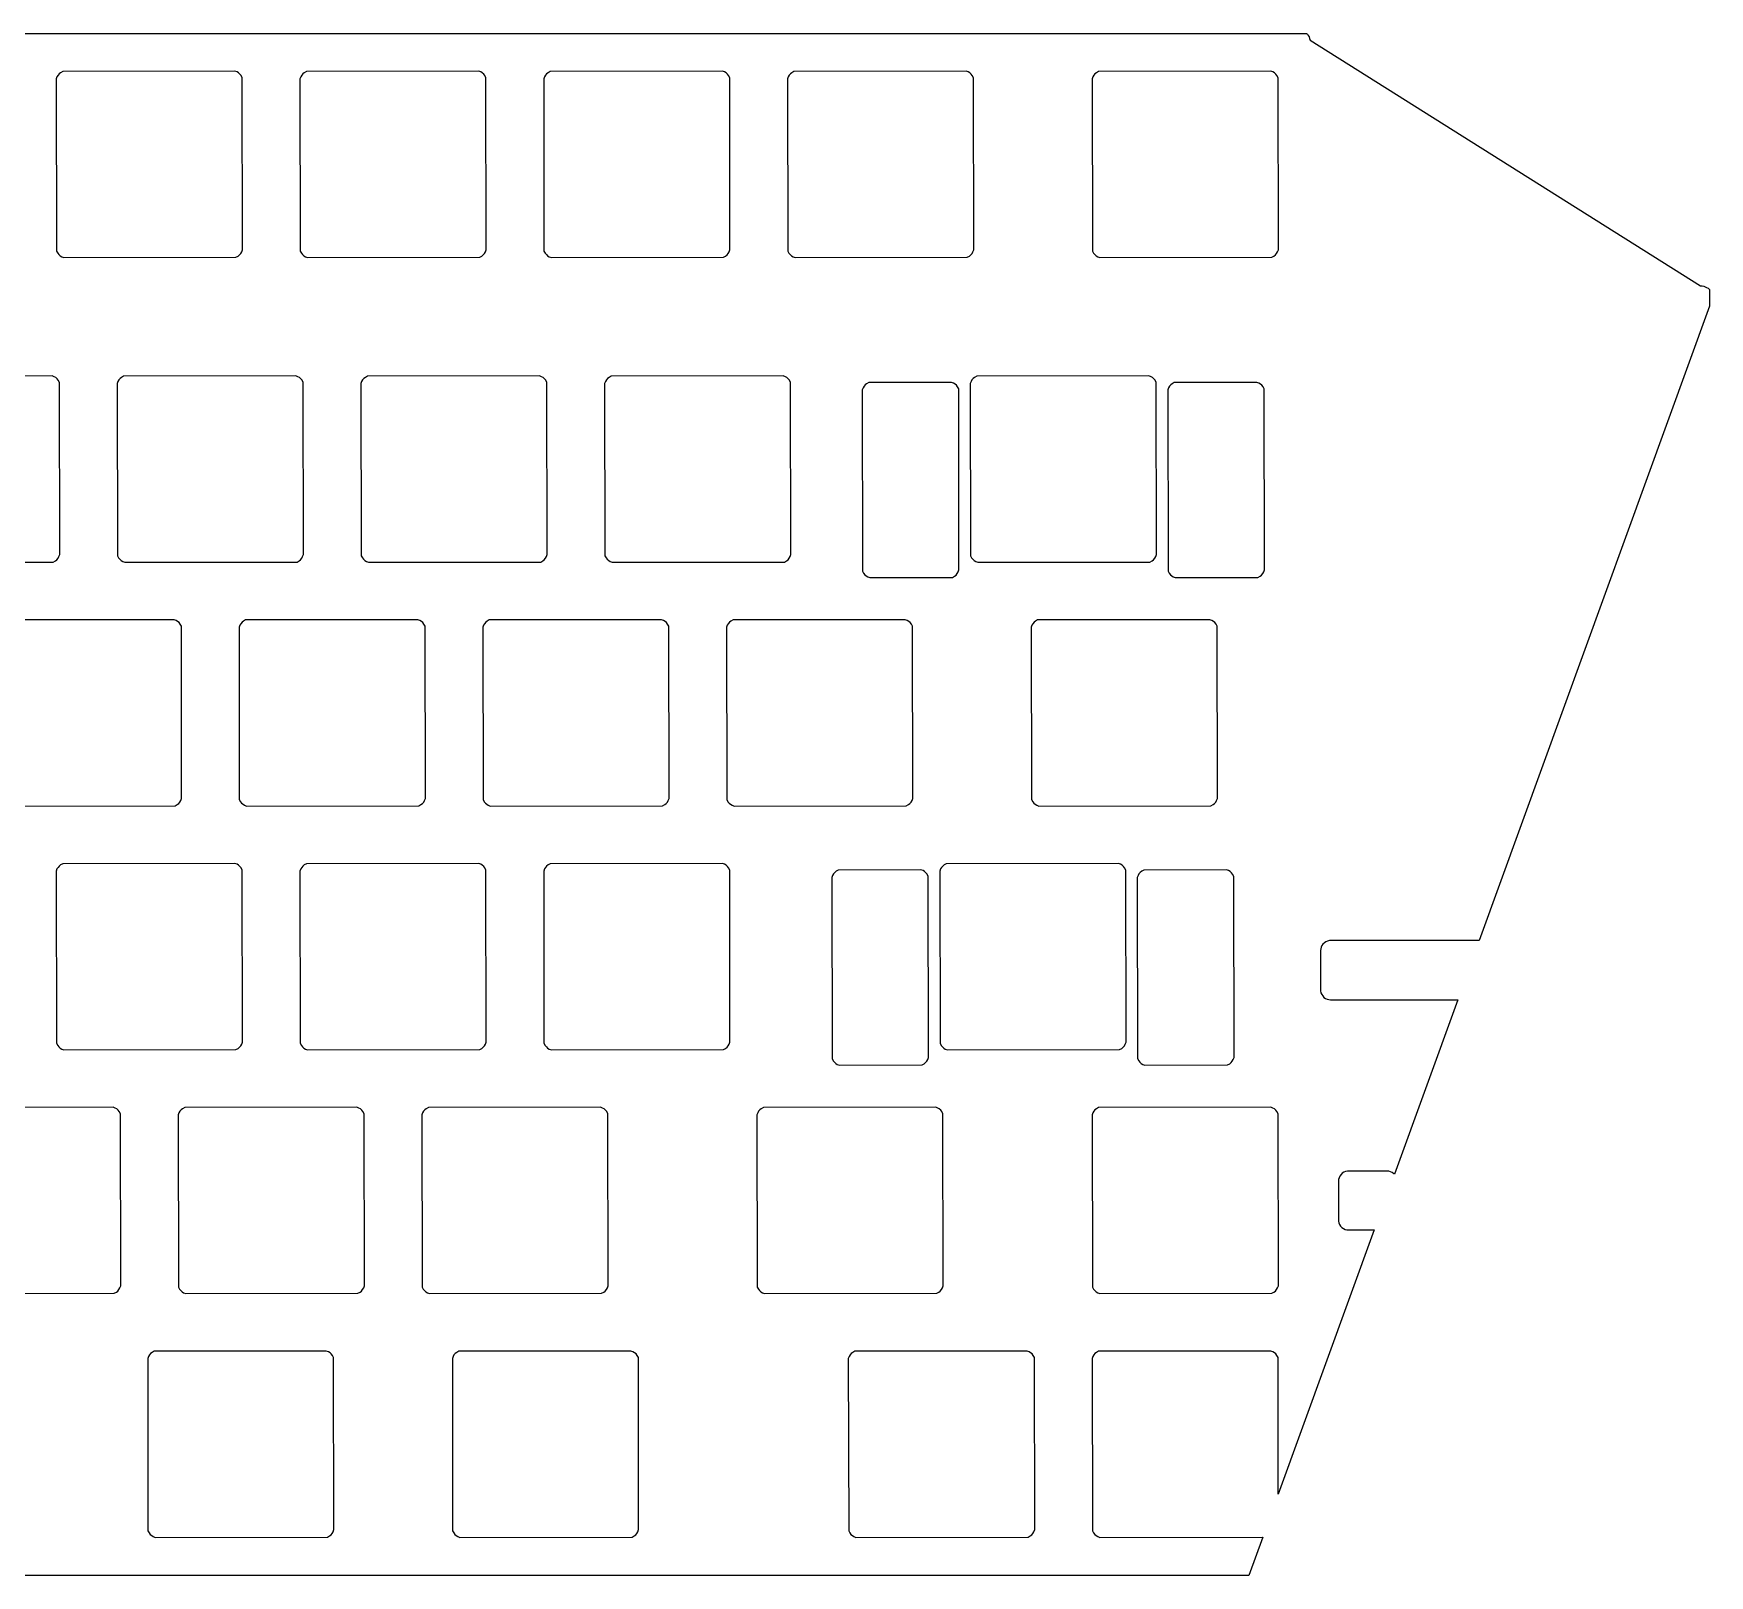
# Model space of a CAD drawing. Header units: millimetres. Extents: x -121 to 159, y -60 to 60.
# Drawn here: x 28 to 158.9, y -60.2 to 60.2 of the extents above; entities that cross this region are included whole.
import ezdxf

# ---------------------------------------------------------------- set-up
doc = ezdxf.new("R2010")
doc.units = ezdxf.units.MM

msp = doc.modelspace()

# ---------------------------------------------------------------- linework, layer by layer
for p, q in [((-120.84, 60.25), (127.46, 60.25)), ((127.46, 60.25), (127.52, 60.19)), ((127.52, 60.19), (127.59, 60.09)), ((127.59, 60.09), (127.65, 59.98)), ((127.65, 59.98), (127.7, 59.86)), ((127.7, 59.86), (127.73, 59.74)), ((127.73, 59.74), (158.25, 40.53)), ((29.79, 56.87), (29.73, 56.71)), ((29.73, 56.71), (29.75, 43.25)), ((29.87, 56.99), (29.79, 56.87)), ((29.96, 57.1), (29.87, 56.99)), ((30.07, 57.19), (29.96, 57.1)), ((30.24, 57.28), (30.07, 57.19)), ((43.7, 57.31), (30.24, 57.28)), ((43.86, 57.25), (43.7, 57.31)), ((43.98, 57.17), (43.86, 57.25)), ((44.09, 57.08), (43.98, 57.17)), ((44.18, 56.96), (44.09, 57.08)), ((44.27, 56.8), (44.18, 56.96)), ((44.29, 43.34), (44.27, 56.8)), ((48.84, 56.87), (48.78, 56.71)), ((48.78, 56.71), (48.8, 43.25)), ((48.92, 56.99), (48.84, 56.87)), ((49.01, 57.1), (48.92, 56.99)), ((49.12, 57.19), (49.01, 57.1)), ((49.29, 57.28), (49.12, 57.19)), ((62.75, 57.31), (49.29, 57.28)), ((62.91, 57.25), (62.75, 57.31)), ((63.03, 57.17), (62.91, 57.25)), ((63.14, 57.08), (63.03, 57.17)), ((63.23, 56.96), (63.14, 57.08)), ((63.32, 56.8), (63.23, 56.96)), ((63.34, 43.34), (63.32, 56.8)), ((67.89, 56.87), (67.83, 56.71)), ((67.83, 56.71), (67.85, 43.25)), ((67.97, 56.99), (67.89, 56.87)), ((68.06, 57.1), (67.97, 56.99)), ((68.17, 57.19), (68.06, 57.1)), ((68.34, 57.28), (68.17, 57.19)), ((81.8, 57.31), (68.34, 57.28)), ((81.96, 57.25), (81.8, 57.31)), ((82.08, 57.17), (81.96, 57.25)), ((82.19, 57.08), (82.08, 57.17)), ((82.28, 56.96), (82.19, 57.08)), ((82.37, 56.8), (82.28, 56.96)), ((82.39, 43.34), (82.37, 56.8)), ((86.94, 56.87), (86.88, 56.71)), ((86.88, 56.71), (86.9, 43.25)), ((87.02, 56.99), (86.94, 56.87)), ((87.11, 57.1), (87.02, 56.99)), ((87.22, 57.19), (87.11, 57.1)), ((87.39, 57.28), (87.22, 57.19)), ((100.85, 57.31), (87.39, 57.28)), ((101.01, 57.25), (100.85, 57.31)), ((101.13, 57.17), (101.01, 57.25)), ((101.24, 57.08), (101.13, 57.17)), ((101.33, 56.96), (101.24, 57.08)), ((101.42, 56.8), (101.33, 56.96)), ((101.44, 43.34), (101.42, 56.8)), ((110.75, 56.87), (110.69, 56.71)), ((110.69, 56.71), (110.72, 43.25)), ((110.83, 56.99), (110.75, 56.87)), ((110.92, 57.1), (110.83, 56.99)), ((111.04, 57.19), (110.92, 57.1)), ((111.2, 57.28), (111.04, 57.19)), ((124.66, 57.31), (111.2, 57.28)), ((124.82, 57.25), (124.66, 57.31)), ((124.94, 57.17), (124.82, 57.25)), ((125.05, 57.08), (124.94, 57.17)), ((125.14, 56.96), (125.05, 57.08)), ((125.23, 56.8), (125.14, 56.96)), ((125.26, 43.34), (125.23, 56.8)), ((29.75, 43.25), (29.85, 43.09)), ((44.23, 43.18), (44.29, 43.34)), ((48.8, 43.25), (48.89, 43.09)), ((63.28, 43.18), (63.34, 43.34)), ((67.85, 43.25), (67.95, 43.09)), ((82.33, 43.18), (82.39, 43.34)), ((86.9, 43.25), (87, 43.09)), ((101.38, 43.18), (101.44, 43.34)), ((110.72, 43.25), (110.81, 43.09)), ((125.19, 43.18), (125.26, 43.34)), ((29.85, 43.09), (29.94, 42.97)), ((29.94, 42.97), (30.04, 42.88)), ((30.04, 42.88), (30.17, 42.81)), ((30.17, 42.81), (30.33, 42.74)), ((30.33, 42.74), (43.78, 42.77)), ((43.78, 42.77), (43.95, 42.86)), ((43.95, 42.86), (44.06, 42.95)), ((44.06, 42.95), (44.16, 43.06)), ((44.16, 43.06), (44.23, 43.18)), ((48.89, 43.09), (48.98, 42.97)), ((48.98, 42.97), (49.09, 42.88)), ((49.09, 42.88), (49.22, 42.81)), ((49.22, 42.81), (49.38, 42.74)), ((49.38, 42.74), (62.83, 42.77)), ((62.83, 42.77), (63, 42.86)), ((63, 42.86), (63.11, 42.95)), ((63.11, 42.95), (63.21, 43.06)), ((63.21, 43.06), (63.28, 43.18)), ((67.95, 43.09), (68.04, 42.97)), ((68.04, 42.97), (68.14, 42.88)), ((68.14, 42.88), (68.27, 42.81)), ((68.27, 42.81), (68.43, 42.74)), ((68.43, 42.74), (81.88, 42.77)), ((81.88, 42.77), (82.05, 42.86)), ((82.05, 42.86), (82.16, 42.95)), ((82.16, 42.95), (82.26, 43.06)), ((82.26, 43.06), (82.33, 43.18)), ((87, 43.09), (87.09, 42.97)), ((87.09, 42.97), (87.19, 42.88)), ((87.19, 42.88), (87.32, 42.81)), ((87.32, 42.81), (87.48, 42.74)), ((87.48, 42.74), (100.93, 42.77)), ((100.93, 42.77), (101.1, 42.86)), ((101.1, 42.86), (101.21, 42.95)), ((101.21, 42.95), (101.31, 43.06)), ((101.31, 43.06), (101.38, 43.18)), ((110.81, 43.09), (110.9, 42.97)), ((110.9, 42.97), (111.01, 42.88)), ((111.01, 42.88), (111.13, 42.81)), ((111.13, 42.81), (111.29, 42.74)), ((111.29, 42.74), (124.75, 42.77)), ((124.75, 42.77), (124.91, 42.86)), ((124.91, 42.86), (125.03, 42.95)), ((125.03, 42.95), (125.12, 43.06)), ((125.12, 43.06), (125.19, 43.18)), ((158.25, 40.53), (158.38, 40.52)), ((158.38, 40.52), (158.5, 40.5)), ((158.5, 40.5), (158.62, 40.46)), ((158.62, 40.46), (158.73, 40.41)), ((158.73, 40.41), (158.84, 40.34)), ((158.84, 40.34), (158.93, 40.26)), ((158.93, 40.26), (158.95, 40.24)), ((158.95, 40.24), (158.95, 38.94)), ((158.95, 38.94), (140.95, -10.64)), ((29.41, 33.49), (15.95, 33.47)), ((29.57, 33.43), (29.41, 33.49)), ((29.69, 33.36), (29.57, 33.43)), ((29.8, 33.26), (29.69, 33.36)), ((29.89, 33.15), (29.8, 33.26)), ((29.98, 32.98), (29.89, 33.15)), ((30.01, 19.53), (29.98, 32.98)), ((34.55, 33.06), (34.49, 32.9)), ((34.49, 32.9), (34.52, 19.44)), ((34.63, 33.18), (34.55, 33.06)), ((34.72, 33.29), (34.63, 33.18)), ((34.84, 33.38), (34.72, 33.29)), ((35, 33.47), (34.84, 33.38)), ((48.46, 33.49), (35, 33.47)), ((48.62, 33.43), (48.46, 33.49)), ((48.74, 33.36), (48.62, 33.43)), ((48.85, 33.26), (48.74, 33.36)), ((48.94, 33.15), (48.85, 33.26)), ((49.03, 32.98), (48.94, 33.15)), ((49.06, 19.53), (49.03, 32.98)), ((53.6, 33.06), (53.54, 32.9)), ((53.54, 32.9), (53.57, 19.44)), ((53.68, 33.18), (53.6, 33.06)), ((53.77, 33.29), (53.68, 33.18)), ((53.89, 33.38), (53.77, 33.29)), ((54.05, 33.47), (53.89, 33.38)), ((67.51, 33.49), (54.05, 33.47)), ((67.67, 33.43), (67.51, 33.49)), ((67.79, 33.36), (67.67, 33.43)), ((67.9, 33.26), (67.79, 33.36)), ((67.99, 33.15), (67.9, 33.26)), ((68.08, 32.98), (67.99, 33.15)), ((68.11, 19.53), (68.08, 32.98)), ((72.65, 33.06), (72.59, 32.9)), ((72.59, 32.9), (72.62, 19.44)), ((72.73, 33.18), (72.65, 33.06)), ((72.82, 33.29), (72.73, 33.18)), ((72.94, 33.38), (72.82, 33.29)), ((73.1, 33.47), (72.94, 33.38)), ((86.56, 33.49), (73.1, 33.47)), ((86.72, 33.43), (86.56, 33.49)), ((86.84, 33.36), (86.72, 33.43)), ((86.95, 33.26), (86.84, 33.36)), ((87.04, 33.15), (86.95, 33.26)), ((87.13, 32.98), (87.04, 33.15)), ((87.16, 19.53), (87.13, 32.98)), ((92.96, 32.79), (92.87, 32.68)), ((93.07, 32.88), (92.96, 32.79)), ((93.24, 32.97), (93.07, 32.88)), ((99.7, 32.99), (93.24, 32.97)), ((99.86, 32.93), (99.7, 32.99)), ((99.98, 32.86), (99.86, 32.93)), ((100.09, 32.76), (99.98, 32.86)), ((100.18, 32.65), (100.09, 32.76)), ((101.23, 33.06), (101.17, 32.9)), ((101.17, 32.9), (101.19, 19.44)), ((101.3, 33.18), (101.23, 33.06)), ((101.4, 33.29), (101.3, 33.18)), ((101.51, 33.38), (101.4, 33.29)), ((101.68, 33.47), (101.51, 33.38)), ((115.14, 33.49), (101.68, 33.47)), ((115.3, 33.43), (115.14, 33.49)), ((115.42, 33.36), (115.3, 33.43)), ((115.53, 33.26), (115.42, 33.36)), ((115.62, 33.15), (115.53, 33.26)), ((115.71, 32.98), (115.62, 33.15)), ((115.73, 19.53), (115.71, 32.98)), ((116.84, 32.79), (116.74, 32.68)), ((116.95, 32.88), (116.84, 32.79)), ((117.12, 32.97), (116.95, 32.88)), ((123.57, 32.99), (117.12, 32.97)), ((123.73, 32.93), (123.57, 32.99)), ((123.86, 32.86), (123.73, 32.93)), ((123.97, 32.76), (123.86, 32.86)), ((124.06, 32.65), (123.97, 32.76)), ((92.79, 32.56), (92.73, 32.4)), ((92.73, 32.4), (92.75, 18.24)), ((92.87, 32.68), (92.79, 32.56)), ((100.27, 32.48), (100.18, 32.65)), ((100.29, 18.33), (100.27, 32.48)), ((116.67, 32.56), (116.61, 32.4)), ((116.61, 32.4), (116.63, 18.24)), ((116.74, 32.68), (116.67, 32.56)), ((124.15, 32.48), (124.06, 32.65)), ((124.17, 18.33), (124.15, 32.48)), ((16.04, 18.93), (29.5, 18.95)), ((29.5, 18.95), (29.66, 19.04)), ((29.66, 19.04), (29.78, 19.13)), ((29.78, 19.13), (29.87, 19.24)), ((29.87, 19.24), (29.94, 19.37)), ((29.94, 19.37), (30.01, 19.53)), ((34.52, 19.44), (34.61, 19.27)), ((34.61, 19.27), (34.7, 19.16)), ((34.7, 19.16), (34.81, 19.07)), ((34.81, 19.07), (34.93, 18.99)), ((34.93, 18.99), (35.09, 18.93)), ((35.09, 18.93), (48.55, 18.95)), ((48.55, 18.95), (48.71, 19.04)), ((48.71, 19.04), (48.83, 19.13)), ((48.83, 19.13), (48.92, 19.24)), ((48.92, 19.24), (48.99, 19.37)), ((48.99, 19.37), (49.06, 19.53)), ((53.57, 19.44), (53.66, 19.27)), ((53.66, 19.27), (53.75, 19.16)), ((53.75, 19.16), (53.86, 19.07)), ((53.86, 19.07), (53.98, 18.99)), ((53.98, 18.99), (54.14, 18.93)), ((54.14, 18.93), (67.6, 18.95)), ((67.6, 18.95), (67.76, 19.04)), ((67.76, 19.04), (67.88, 19.13)), ((67.88, 19.13), (67.97, 19.24)), ((67.97, 19.24), (68.04, 19.37)), ((68.04, 19.37), (68.11, 19.53)), ((72.62, 19.44), (72.71, 19.27)), ((72.71, 19.27), (72.8, 19.16)), ((72.8, 19.16), (72.91, 19.07)), ((72.91, 19.07), (73.03, 18.99)), ((73.03, 18.99), (73.19, 18.93)), ((73.19, 18.93), (86.65, 18.95)), ((86.65, 18.95), (86.81, 19.04)), ((86.81, 19.04), (86.93, 19.13)), ((86.93, 19.13), (87.02, 19.24)), ((87.02, 19.24), (87.09, 19.37)), ((87.09, 19.37), (87.16, 19.53)), ((101.19, 19.44), (101.28, 19.27)), ((101.28, 19.27), (101.37, 19.16)), ((101.37, 19.16), (101.48, 19.07)), ((101.48, 19.07), (101.6, 18.99)), ((101.6, 18.99), (101.76, 18.93)), ((101.76, 18.93), (115.22, 18.95)), ((115.22, 18.95), (115.39, 19.04)), ((115.39, 19.04), (115.5, 19.13)), ((115.5, 19.13), (115.6, 19.24)), ((115.6, 19.24), (115.67, 19.37)), ((115.67, 19.37), (115.73, 19.53)), ((92.75, 18.24), (92.84, 18.07)), ((92.84, 18.07), (92.93, 17.96)), ((92.93, 17.96), (93.04, 17.87)), ((93.04, 17.87), (93.17, 17.79)), ((93.17, 17.79), (93.33, 17.73)), ((93.33, 17.73), (99.78, 17.75)), ((99.78, 17.75), (99.95, 17.84)), ((99.95, 17.84), (100.06, 17.93)), ((100.06, 17.93), (100.16, 18.04)), ((100.16, 18.04), (100.23, 18.17)), ((100.23, 18.17), (100.29, 18.33)), ((116.63, 18.24), (116.72, 18.07)), ((116.72, 18.07), (116.81, 17.96)), ((116.81, 17.96), (116.92, 17.87)), ((116.92, 17.87), (117.04, 17.79)), ((117.04, 17.79), (117.2, 17.73)), ((117.2, 17.73), (123.66, 17.75)), ((123.66, 17.75), (123.83, 17.84)), ((123.83, 17.84), (123.94, 17.93)), ((123.94, 17.93), (124.03, 18.04)), ((124.03, 18.04), (124.11, 18.17)), ((124.11, 18.17), (124.17, 18.33)), ((38.94, 14.44), (25.48, 14.42)), ((39.1, 14.38), (38.94, 14.44)), ((44.53, 14.42), (44.36, 14.33)), ((57.99, 14.44), (44.53, 14.42)), ((58.15, 14.38), (57.99, 14.44)), ((63.58, 14.42), (63.41, 14.33)), ((77.04, 14.44), (63.58, 14.42)), ((77.2, 14.38), (77.04, 14.44)), ((82.63, 14.42), (82.46, 14.33)), ((96.09, 14.44), (82.63, 14.42)), ((96.25, 14.38), (96.09, 14.44)), ((106.44, 14.42), (106.27, 14.33)), ((119.9, 14.44), (106.44, 14.42)), ((120.06, 14.38), (119.9, 14.44)), ((39.22, 14.31), (39.1, 14.38)), ((39.33, 14.21), (39.22, 14.31)), ((39.42, 14.1), (39.33, 14.21)), ((39.51, 13.93), (39.42, 14.1)), ((39.53, 0.48), (39.51, 13.93)), ((44.08, 14.01), (44.02, 13.85)), ((44.02, 13.85), (44.04, 0.39)), ((44.15, 14.13), (44.08, 14.01)), ((44.25, 14.24), (44.15, 14.13)), ((44.36, 14.33), (44.25, 14.24)), ((58.27, 14.31), (58.15, 14.38)), ((58.38, 14.21), (58.27, 14.31)), ((58.47, 14.1), (58.38, 14.21)), ((58.56, 13.93), (58.47, 14.1)), ((58.58, 0.48), (58.56, 13.93)), ((63.13, 14.01), (63.07, 13.85)), ((63.07, 13.85), (63.09, 0.39)), ((63.2, 14.13), (63.13, 14.01)), ((63.3, 14.24), (63.2, 14.13)), ((63.41, 14.33), (63.3, 14.24)), ((77.32, 14.31), (77.2, 14.38)), ((77.43, 14.21), (77.32, 14.31)), ((77.52, 14.1), (77.43, 14.21)), ((77.61, 13.93), (77.52, 14.1)), ((77.63, 0.48), (77.61, 13.93)), ((82.18, 14.01), (82.12, 13.85)), ((82.12, 13.85), (82.14, 0.39)), ((82.25, 14.13), (82.18, 14.01)), ((82.35, 14.24), (82.25, 14.13)), ((82.46, 14.33), (82.35, 14.24)), ((96.37, 14.31), (96.25, 14.38)), ((96.48, 14.21), (96.37, 14.31)), ((96.57, 14.1), (96.48, 14.21)), ((96.66, 13.93), (96.57, 14.1)), ((96.68, 0.48), (96.66, 13.93)), ((105.99, 14.01), (105.93, 13.85)), ((105.93, 13.85), (105.95, 0.39)), ((106.07, 14.13), (105.99, 14.01)), ((106.16, 14.24), (106.07, 14.13)), ((106.27, 14.33), (106.16, 14.24)), ((120.18, 14.31), (120.06, 14.38)), ((120.29, 14.21), (120.18, 14.31)), ((120.38, 14.1), (120.29, 14.21)), ((120.47, 13.93), (120.38, 14.1)), ((120.49, 0.48), (120.47, 13.93)), ((39.19, -0.01), (39.3, 0.08)), ((39.3, 0.08), (39.4, 0.19)), ((39.4, 0.19), (39.47, 0.32)), ((39.47, 0.32), (39.53, 0.48)), ((44.04, 0.39), (44.13, 0.22)), ((44.13, 0.22), (44.22, 0.11)), ((44.22, 0.11), (44.33, 0.02)), ((44.33, 0.02), (44.45, -0.06)), ((58.24, -0.01), (58.35, 0.08)), ((58.35, 0.08), (58.45, 0.19)), ((58.45, 0.19), (58.52, 0.32)), ((58.52, 0.32), (58.58, 0.48)), ((63.09, 0.39), (63.18, 0.22)), ((63.18, 0.22), (63.27, 0.11)), ((63.27, 0.11), (63.38, 0.02)), ((63.38, 0.02), (63.5, -0.06)), ((77.29, -0.01), (77.4, 0.08)), ((77.4, 0.08), (77.5, 0.19)), ((77.5, 0.19), (77.57, 0.32)), ((77.57, 0.32), (77.63, 0.48)), ((82.14, 0.39), (82.23, 0.22)), ((82.23, 0.22), (82.32, 0.11)), ((82.32, 0.11), (82.43, 0.02)), ((82.43, 0.02), (82.55, -0.06)), ((96.34, -0.01), (96.45, 0.08)), ((96.45, 0.08), (96.55, 0.19)), ((96.55, 0.19), (96.62, 0.32)), ((96.62, 0.32), (96.68, 0.48)), ((105.95, 0.39), (106.05, 0.22)), ((106.05, 0.22), (106.14, 0.11)), ((106.14, 0.11), (106.24, 0.02)), ((106.24, 0.02), (106.37, -0.06)), ((120.15, -0.01), (120.26, 0.08)), ((120.26, 0.08), (120.36, 0.19)), ((120.36, 0.19), (120.43, 0.32)), ((120.43, 0.32), (120.49, 0.48)), ((25.56, -0.12), (39.02, -0.1)), ((39.02, -0.1), (39.19, -0.01)), ((44.45, -0.06), (44.61, -0.12)), ((44.61, -0.12), (58.07, -0.1)), ((58.07, -0.1), (58.24, -0.01)), ((63.5, -0.06), (63.66, -0.12)), ((63.66, -0.12), (77.12, -0.1)), ((77.12, -0.1), (77.29, -0.01)), ((82.55, -0.06), (82.71, -0.12)), ((82.71, -0.12), (96.17, -0.1)), ((96.17, -0.1), (96.34, -0.01)), ((106.37, -0.06), (106.53, -0.12)), ((106.53, -0.12), (119.98, -0.1)), ((119.98, -0.1), (120.15, -0.01)), ((29.79, -5.04), (29.73, -5.2)), ((29.73, -5.2), (29.75, -18.66)), ((29.87, -4.92), (29.79, -5.04)), ((29.96, -4.81), (29.87, -4.92)), ((30.07, -4.72), (29.96, -4.81)), ((30.24, -4.63), (30.07, -4.72)), ((43.7, -4.61), (30.24, -4.63)), ((43.86, -4.67), (43.7, -4.61)), ((43.98, -4.74), (43.86, -4.67)), ((44.09, -4.84), (43.98, -4.74)), ((44.18, -4.95), (44.09, -4.84)), ((44.27, -5.12), (44.18, -4.95)), ((44.29, -18.57), (44.27, -5.12)), ((48.84, -5.04), (48.78, -5.2)), ((48.78, -5.2), (48.8, -18.66)), ((48.92, -4.92), (48.84, -5.04)), ((49.01, -4.81), (48.92, -4.92)), ((49.12, -4.72), (49.01, -4.81)), ((49.29, -4.63), (49.12, -4.72)), ((62.75, -4.61), (49.29, -4.63)), ((62.91, -4.67), (62.75, -4.61)), ((63.03, -4.74), (62.91, -4.67)), ((63.14, -4.84), (63.03, -4.74)), ((63.23, -4.95), (63.14, -4.84)), ((63.32, -5.12), (63.23, -4.95)), ((63.34, -18.57), (63.32, -5.12)), ((67.89, -5.04), (67.83, -5.2)), ((67.83, -5.2), (67.85, -18.66)), ((67.97, -4.92), (67.89, -5.04)), ((68.06, -4.81), (67.97, -4.92)), ((68.17, -4.72), (68.06, -4.81)), ((68.34, -4.63), (68.17, -4.72)), ((81.8, -4.61), (68.34, -4.63)), ((81.96, -4.67), (81.8, -4.61)), ((82.08, -4.74), (81.96, -4.67)), ((82.19, -4.84), (82.08, -4.74)), ((82.28, -4.95), (82.19, -4.84)), ((82.37, -5.12), (82.28, -4.95)), ((82.39, -18.57), (82.37, -5.12)), ((90.69, -5.22), (90.58, -5.31)), ((90.86, -5.13), (90.69, -5.22)), ((97.32, -5.11), (90.86, -5.13)), ((97.48, -5.17), (97.32, -5.11)), ((97.6, -5.24), (97.48, -5.17)), ((98.85, -5.04), (98.79, -5.2)), ((98.79, -5.2), (98.81, -18.66)), ((98.92, -4.92), (98.85, -5.04)), ((99.02, -4.81), (98.92, -4.92)), ((99.13, -4.72), (99.02, -4.81)), ((99.3, -4.63), (99.13, -4.72)), ((112.75, -4.61), (99.3, -4.63)), ((112.91, -4.67), (112.75, -4.61)), ((113.04, -4.74), (112.91, -4.67)), ((113.15, -4.84), (113.04, -4.74)), ((113.24, -4.95), (113.15, -4.84)), ((113.33, -5.12), (113.24, -4.95)), ((113.35, -18.57), (113.33, -5.12)), ((114.57, -5.22), (114.46, -5.31)), ((114.74, -5.13), (114.57, -5.22)), ((121.19, -5.11), (114.74, -5.13)), ((121.35, -5.17), (121.19, -5.11)), ((121.48, -5.24), (121.35, -5.17)), ((90.41, -5.54), (90.35, -5.7)), ((90.35, -5.7), (90.37, -19.86)), ((90.48, -5.42), (90.41, -5.54)), ((90.58, -5.31), (90.48, -5.42)), ((97.71, -5.34), (97.6, -5.24)), ((97.8, -5.45), (97.71, -5.34)), ((97.89, -5.62), (97.8, -5.45)), ((97.91, -19.77), (97.89, -5.62)), ((114.29, -5.54), (114.23, -5.7)), ((114.23, -5.7), (114.25, -19.86)), ((114.36, -5.42), (114.29, -5.54)), ((114.46, -5.31), (114.36, -5.42)), ((121.58, -5.34), (121.48, -5.24)), ((121.67, -5.45), (121.58, -5.34)), ((121.77, -5.62), (121.67, -5.45)), ((121.79, -19.77), (121.77, -5.62)), ((128.56, -11.29), (128.54, -11.42)), ((128.54, -11.42), (128.55, -14.57)), ((128.59, -11.15), (128.56, -11.29)), ((128.66, -11.02), (128.59, -11.15)), ((128.74, -10.91), (128.66, -11.02)), ((128.85, -10.81), (128.74, -10.91)), ((128.97, -10.73), (128.85, -10.81)), ((129.1, -10.67), (128.97, -10.73)), ((129.24, -10.64), (129.1, -10.67)), ((140.95, -10.64), (129.24, -10.64)), ((128.55, -14.57), (128.58, -14.71)), ((128.58, -14.71), (128.64, -14.84)), ((128.64, -14.84), (128.72, -14.96)), ((128.72, -14.96), (128.82, -15.07)), ((128.82, -15.07), (128.93, -15.15)), ((128.93, -15.15), (129.06, -15.22)), ((129.06, -15.22), (129.2, -15.25)), ((129.2, -15.25), (129.33, -15.27)), ((129.33, -15.27), (139.27, -15.26)), ((139.27, -15.26), (134.32, -28.9)), ((29.75, -18.66), (29.85, -18.83)), ((29.85, -18.83), (29.94, -18.94)), ((29.94, -18.94), (30.04, -19.03)), ((30.04, -19.03), (30.17, -19.11)), ((30.17, -19.11), (30.33, -19.17)), ((30.33, -19.17), (43.78, -19.15)), ((43.78, -19.15), (43.95, -19.06)), ((43.95, -19.06), (44.06, -18.97)), ((44.06, -18.97), (44.16, -18.86)), ((44.16, -18.86), (44.23, -18.73)), ((44.23, -18.73), (44.29, -18.57)), ((48.8, -18.66), (48.89, -18.83)), ((48.89, -18.83), (48.98, -18.94)), ((48.98, -18.94), (49.09, -19.03)), ((49.09, -19.03), (49.22, -19.11)), ((49.22, -19.11), (49.38, -19.17)), ((49.38, -19.17), (62.83, -19.15)), ((62.83, -19.15), (63, -19.06)), ((63, -19.06), (63.11, -18.97)), ((63.11, -18.97), (63.21, -18.86)), ((63.21, -18.86), (63.28, -18.73)), ((63.28, -18.73), (63.34, -18.57)), ((67.85, -18.66), (67.95, -18.83)), ((67.95, -18.83), (68.04, -18.94)), ((68.04, -18.94), (68.14, -19.03)), ((68.14, -19.03), (68.27, -19.11)), ((68.27, -19.11), (68.43, -19.17)), ((68.43, -19.17), (81.88, -19.15)), ((81.88, -19.15), (82.05, -19.06)), ((82.05, -19.06), (82.16, -18.97)), ((82.16, -18.97), (82.26, -18.86)), ((82.26, -18.86), (82.33, -18.73)), ((82.33, -18.73), (82.39, -18.57)), ((98.81, -18.66), (98.9, -18.83)), ((98.9, -18.83), (98.99, -18.94)), ((98.99, -18.94), (99.1, -19.03)), ((99.1, -19.03), (99.22, -19.11)), ((99.22, -19.11), (99.38, -19.17)), ((99.38, -19.17), (112.84, -19.15)), ((112.84, -19.15), (113.01, -19.06)), ((113.01, -19.06), (113.12, -18.97)), ((113.12, -18.97), (113.22, -18.86)), ((113.22, -18.86), (113.29, -18.73)), ((113.29, -18.73), (113.35, -18.57)), ((90.37, -19.86), (90.46, -20.03)), ((90.46, -20.03), (90.55, -20.14)), ((90.55, -20.14), (90.66, -20.23)), ((90.66, -20.23), (90.78, -20.31)), ((90.78, -20.31), (90.95, -20.37)), ((90.95, -20.37), (97.4, -20.35)), ((97.4, -20.35), (97.57, -20.26)), ((97.57, -20.26), (97.68, -20.17)), ((97.68, -20.17), (97.78, -20.06)), ((97.78, -20.06), (97.85, -19.93)), ((97.85, -19.93), (97.91, -19.77)), ((114.25, -19.86), (114.34, -20.03)), ((114.34, -20.03), (114.43, -20.14)), ((114.43, -20.14), (114.54, -20.23)), ((114.54, -20.23), (114.66, -20.31)), ((114.66, -20.31), (114.82, -20.37)), ((114.82, -20.37), (121.28, -20.35)), ((121.28, -20.35), (121.45, -20.26)), ((121.45, -20.26), (121.56, -20.17)), ((121.56, -20.17), (121.65, -20.06)), ((121.65, -20.06), (121.73, -19.93)), ((121.73, -19.93), (121.79, -19.77)), ((34.17, -23.66), (20.72, -23.68)), ((34.33, -23.72), (34.17, -23.66)), ((34.46, -23.79), (34.33, -23.72)), ((34.57, -23.89), (34.46, -23.79)), ((34.66, -24), (34.57, -23.89)), ((34.75, -24.17), (34.66, -24)), ((34.77, -37.62), (34.75, -24.17)), ((39.32, -24.09), (39.26, -24.25)), ((39.26, -24.25), (39.28, -37.71)), ((39.39, -23.97), (39.32, -24.09)), ((39.49, -23.86), (39.39, -23.97)), ((39.6, -23.77), (39.49, -23.86)), ((39.77, -23.68), (39.6, -23.77)), ((53.22, -23.66), (39.77, -23.68)), ((53.38, -23.72), (53.22, -23.66)), ((53.51, -23.79), (53.38, -23.72)), ((53.61, -23.89), (53.51, -23.79)), ((53.7, -24), (53.61, -23.89)), ((53.79, -24.17), (53.7, -24)), ((53.82, -37.62), (53.79, -24.17)), ((58.37, -24.09), (58.31, -24.25)), ((58.31, -24.25), (58.33, -37.71)), ((58.44, -23.97), (58.37, -24.09)), ((58.54, -23.86), (58.44, -23.97)), ((58.65, -23.77), (58.54, -23.86)), ((58.82, -23.68), (58.65, -23.77)), ((72.27, -23.66), (58.82, -23.68)), ((72.43, -23.72), (72.27, -23.66)), ((72.56, -23.79), (72.43, -23.72)), ((72.67, -23.89), (72.56, -23.79)), ((72.76, -24), (72.67, -23.89)), ((72.85, -24.17), (72.76, -24)), ((72.87, -37.62), (72.85, -24.17)), ((84.56, -24.09), (84.5, -24.25)), ((84.5, -24.25), (84.52, -37.71)), ((84.63, -23.97), (84.56, -24.09)), ((84.73, -23.86), (84.63, -23.97)), ((84.84, -23.77), (84.73, -23.86)), ((85.01, -23.68), (84.84, -23.77)), ((98.47, -23.66), (85.01, -23.68)), ((98.63, -23.72), (98.47, -23.66)), ((98.75, -23.79), (98.63, -23.72)), ((98.86, -23.89), (98.75, -23.79)), ((98.95, -24), (98.86, -23.89)), ((99.04, -24.17), (98.95, -24)), ((99.06, -37.62), (99.04, -24.17)), ((110.75, -24.09), (110.69, -24.25)), ((110.69, -24.25), (110.72, -37.71)), ((110.83, -23.97), (110.75, -24.09)), ((110.92, -23.86), (110.83, -23.97)), ((111.04, -23.77), (110.92, -23.86)), ((111.2, -23.68), (111.04, -23.77)), ((124.66, -23.66), (111.2, -23.68)), ((124.82, -23.72), (124.66, -23.66)), ((124.94, -23.79), (124.82, -23.72)), ((125.05, -23.89), (124.94, -23.79)), ((125.14, -24), (125.05, -23.89)), ((125.23, -24.17), (125.14, -24)), ((125.26, -37.62), (125.23, -24.17)), ((130.37, -28.74), (130.25, -28.82)), ((130.5, -28.69), (130.37, -28.74)), ((130.65, -28.65), (130.5, -28.69)), ((133.76, -28.65), (130.65, -28.65)), ((133.89, -28.66), (133.76, -28.65)), ((134.03, -28.7), (133.89, -28.66)), ((134.16, -28.76), (134.03, -28.7)), ((134.28, -28.85), (134.16, -28.76)), ((129.96, -29.31), (129.95, -29.44)), ((129.95, -29.44), (129.95, -32.55)), ((130, -29.17), (129.96, -29.31)), ((130.06, -29.04), (130, -29.17)), ((130.15, -28.92), (130.06, -29.04)), ((130.25, -28.82), (130.15, -28.92)), ((134.32, -28.9), (134.28, -28.85)), ((129.95, -32.55), (129.99, -32.7)), ((129.99, -32.7), (130.04, -32.83)), ((132.75, -33.25), (125.25, -53.89)), ((130.04, -32.83), (130.12, -32.95)), ((130.12, -32.95), (130.22, -33.05)), ((130.22, -33.05), (130.34, -33.14)), ((130.34, -33.14), (130.47, -33.2)), ((130.47, -33.2), (130.61, -33.24)), ((130.61, -33.24), (130.74, -33.25)), ((130.74, -33.25), (132.75, -33.25)), ((34.54, -38.02), (34.63, -37.91)), ((34.63, -37.91), (34.71, -37.78)), ((34.71, -37.78), (34.77, -37.62)), ((39.28, -37.71), (39.37, -37.88)), ((39.37, -37.88), (39.46, -37.99)), ((53.59, -38.02), (53.68, -37.91)), ((53.68, -37.91), (53.76, -37.78)), ((53.76, -37.78), (53.82, -37.62)), ((58.33, -37.71), (58.42, -37.88)), ((58.42, -37.88), (58.51, -37.99)), ((72.64, -38.02), (72.73, -37.91)), ((72.73, -37.91), (72.81, -37.78)), ((72.81, -37.78), (72.87, -37.62)), ((84.52, -37.71), (84.61, -37.88)), ((84.61, -37.88), (84.7, -37.99)), ((98.83, -38.02), (98.93, -37.91)), ((98.93, -37.91), (99, -37.78)), ((99, -37.78), (99.06, -37.62)), ((110.72, -37.71), (110.81, -37.88)), ((110.81, -37.88), (110.9, -37.99)), ((125.03, -38.02), (125.12, -37.91)), ((125.12, -37.91), (125.19, -37.78)), ((125.19, -37.78), (125.26, -37.62)), ((20.8, -38.22), (34.26, -38.2)), ((34.26, -38.2), (34.43, -38.11)), ((34.43, -38.11), (34.54, -38.02)), ((39.46, -37.99), (39.57, -38.08)), ((39.57, -38.08), (39.69, -38.16)), ((39.69, -38.16), (39.85, -38.22)), ((39.85, -38.22), (53.31, -38.2)), ((53.31, -38.2), (53.48, -38.11)), ((53.48, -38.11), (53.59, -38.02)), ((58.51, -37.99), (58.62, -38.08)), ((58.62, -38.08), (58.74, -38.16)), ((58.74, -38.16), (58.9, -38.22)), ((58.9, -38.22), (72.36, -38.2)), ((72.36, -38.2), (72.53, -38.11)), ((72.53, -38.11), (72.64, -38.02)), ((84.7, -37.99), (84.81, -38.08)), ((84.81, -38.08), (84.93, -38.16)), ((84.93, -38.16), (85.1, -38.22)), ((85.1, -38.22), (98.55, -38.2)), ((98.55, -38.2), (98.72, -38.11)), ((98.72, -38.11), (98.83, -38.02)), ((110.9, -37.99), (111.01, -38.08)), ((111.01, -38.08), (111.13, -38.16)), ((111.13, -38.16), (111.29, -38.22)), ((111.29, -38.22), (124.75, -38.2)), ((124.75, -38.2), (124.91, -38.11)), ((124.91, -38.11), (125.03, -38.02)), ((36.94, -43.14), (36.88, -43.3)), ((37.01, -43.02), (36.94, -43.14)), ((37.1, -42.91), (37.01, -43.02)), ((37.22, -42.82), (37.1, -42.91)), ((37.39, -42.73), (37.22, -42.82)), ((50.84, -42.71), (37.39, -42.73)), ((51, -42.77), (50.84, -42.71)), ((51.13, -42.84), (51, -42.77)), ((51.23, -42.94), (51.13, -42.84)), ((51.32, -43.05), (51.23, -42.94)), ((51.41, -43.22), (51.32, -43.05)), ((51.44, -56.67), (51.41, -43.22)), ((60.75, -43.14), (60.69, -43.3)), ((60.82, -43.02), (60.75, -43.14)), ((60.92, -42.91), (60.82, -43.02)), ((61.03, -42.82), (60.92, -42.91)), ((61.2, -42.73), (61.03, -42.82)), ((74.65, -42.71), (61.2, -42.73)), ((74.81, -42.77), (74.65, -42.71)), ((74.94, -42.84), (74.81, -42.77)), ((75.05, -42.94), (74.94, -42.84)), ((75.14, -43.05), (75.05, -42.94)), ((75.23, -43.22), (75.14, -43.05)), ((75.25, -56.67), (75.23, -43.22)), ((91.7, -43.14), (91.64, -43.3)), ((91.78, -43.02), (91.7, -43.14)), ((91.87, -42.91), (91.78, -43.02)), ((91.99, -42.82), (91.87, -42.91)), ((92.15, -42.73), (91.99, -42.82)), ((105.61, -42.71), (92.15, -42.73)), ((105.77, -42.77), (105.61, -42.71)), ((105.89, -42.84), (105.77, -42.77)), ((106, -42.94), (105.89, -42.84)), ((106.09, -43.05), (106, -42.94)), ((106.18, -43.22), (106.09, -43.05)), ((106.21, -56.67), (106.18, -43.22)), ((110.75, -43.14), (110.69, -43.3)), ((110.83, -43.02), (110.75, -43.14)), ((110.92, -42.91), (110.83, -43.02)), ((111.04, -42.82), (110.92, -42.91)), ((111.2, -42.73), (111.04, -42.82)), ((124.66, -42.71), (111.2, -42.73)), ((124.82, -42.77), (124.66, -42.71)), ((124.94, -42.84), (124.82, -42.77)), ((125.05, -42.94), (124.94, -42.84)), ((125.14, -43.05), (125.05, -42.94)), ((125.23, -43.22), (125.14, -43.05)), ((125.25, -53.89), (125.23, -43.22)), ((36.88, -43.3), (36.9, -56.76)), ((60.69, -43.3), (60.71, -56.76)), ((91.64, -43.3), (91.67, -56.76)), ((110.69, -43.3), (110.72, -56.76)), ((36.9, -56.76), (36.99, -56.93)), ((36.99, -56.93), (37.08, -57.04)), ((37.08, -57.04), (37.19, -57.13)), ((37.19, -57.13), (37.31, -57.21)), ((37.31, -57.21), (37.47, -57.27)), ((37.47, -57.27), (50.93, -57.25)), ((50.93, -57.25), (51.1, -57.16)), ((51.1, -57.16), (51.21, -57.07)), ((51.21, -57.07), (51.3, -56.96)), ((51.3, -56.96), (51.38, -56.83)), ((51.38, -56.83), (51.44, -56.67)), ((60.71, -56.76), (60.8, -56.93)), ((60.8, -56.93), (60.89, -57.04)), ((60.89, -57.04), (61, -57.13)), ((61, -57.13), (61.12, -57.21)), ((61.12, -57.21), (61.28, -57.27)), ((61.28, -57.27), (74.74, -57.25)), ((74.74, -57.25), (74.91, -57.16)), ((74.91, -57.16), (75.02, -57.07)), ((75.02, -57.07), (75.12, -56.96)), ((75.12, -56.96), (75.19, -56.83)), ((75.19, -56.83), (75.25, -56.67)), ((91.67, -56.76), (91.76, -56.93)), ((91.76, -56.93), (91.85, -57.04)), ((91.85, -57.04), (91.96, -57.13)), ((91.96, -57.13), (92.08, -57.21)), ((92.08, -57.21), (92.24, -57.27)), ((92.24, -57.27), (105.7, -57.25)), ((105.7, -57.25), (105.86, -57.16)), ((105.86, -57.16), (105.98, -57.07)), ((105.98, -57.07), (106.07, -56.96)), ((106.07, -56.96), (106.14, -56.83)), ((106.14, -56.83), (106.21, -56.67)), ((110.72, -56.76), (110.81, -56.93)), ((110.81, -56.93), (110.9, -57.04)), ((110.9, -57.04), (111.01, -57.13)), ((111.01, -57.13), (111.13, -57.21)), ((111.13, -57.21), (111.29, -57.27)), ((111.29, -57.27), (124.03, -57.25)), ((124.03, -57.25), (122.94, -60.25)), ((122.94, -60.25), (-120.82, -60.25))]:
    msp.add_line(p, q)

doc.saveas('drawing.dxf')
